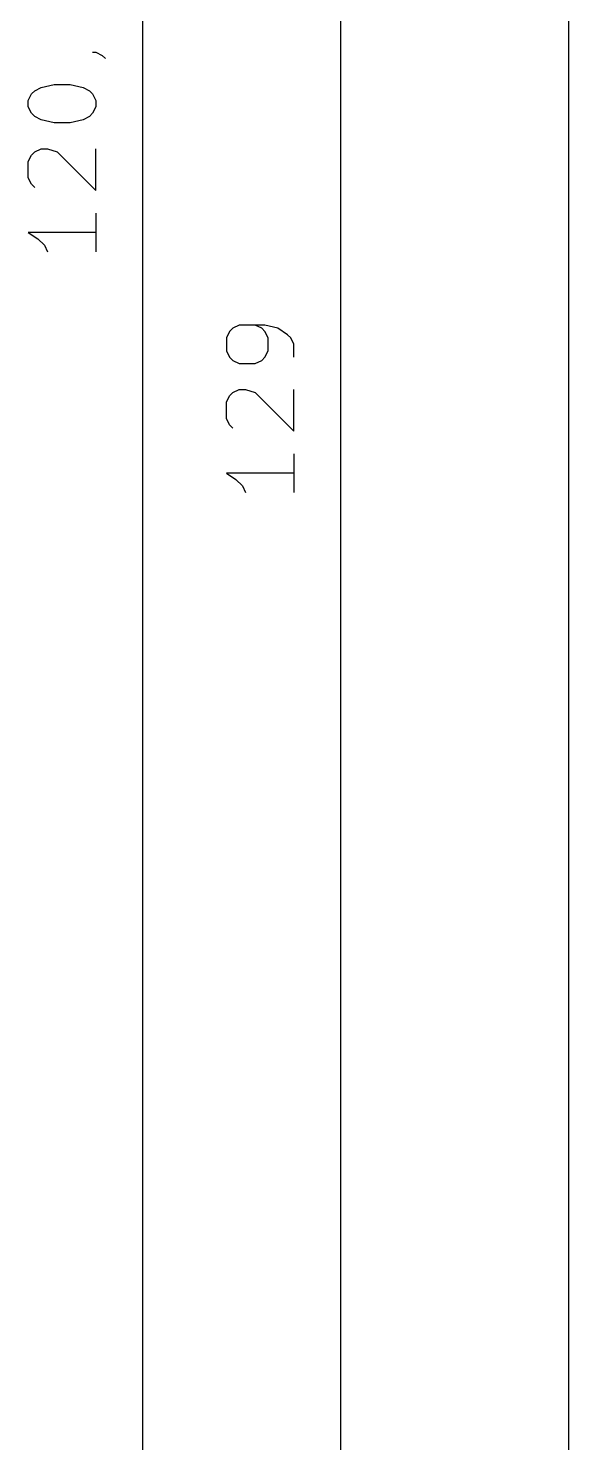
# Model space of a CAD drawing. Extents: x 24 to 504, y -400 to -22.
# Drawn here: x 166.67 to 174.67, y -234.6 to -213.67 of the extents above; entities that cross this region are included whole.
import ezdxf

# ---------------------------------------------------------------- set-up
doc = ezdxf.new("R2010")
doc.units = 0
doc.layers.add('BLACK', color=7, linetype='CONTINUOUS')

msp = doc.modelspace()

# ---------------------------------------------------------------- linework, layer by layer
at = {"layer": 'BLACK', "linetype": 'CONTINUOUS'}
for p, q in [((168.37, -275.25), (168.37, -154.8)), ((171.3, -283.8), (171.3, -154.8)), ((174.67, -328.25), (174.67, -154.8)), ((167.6272, -214.024999), (167.674819, -214.024999)), ((167.674819, -214.024999), (167.770057, -214.072618)), ((167.770057, -214.072618), (167.817676, -214.120237)), ((166.674819, -214.739285), (166.722438, -214.644047)), ((166.722438, -214.644047), (166.770057, -214.596428)), ((166.770057, -214.596428), (166.865295, -214.548809)), ((166.865295, -214.548809), (167.055771, -214.50119)), ((167.055771, -214.50119), (167.293866, -214.50119)), ((167.293866, -214.50119), (167.484342, -214.548809)), ((167.484342, -214.548809), (167.57958, -214.596428)), ((167.57958, -214.596428), (167.6272, -214.644047)), ((167.6272, -214.644047), (167.674819, -214.739285)), ((166.674819, -214.834523), (166.674819, -214.739285)), ((166.722438, -214.929761), (166.674819, -214.834523)), ((167.674819, -214.834523), (167.6272, -214.929761)), ((167.674819, -214.739285), (167.674819, -214.834523)), ((166.770057, -214.97738), (166.722438, -214.929761)), ((166.865295, -215.024999), (166.770057, -214.97738)), ((167.055771, -215.072618), (166.865295, -215.024999)), ((167.293866, -215.072618), (167.055771, -215.072618)), ((167.484342, -215.024999), (167.293866, -215.072618)), ((167.57958, -214.97738), (167.484342, -215.024999)), ((167.6272, -214.929761), (167.57958, -214.97738)), ((166.722438, -215.548809), (166.770057, -215.50119)), ((166.770057, -215.50119), (166.865295, -215.453571)), ((166.865295, -215.453571), (166.960533, -215.453571)), ((166.960533, -215.453571), (167.10339, -215.50119)), ((167.10339, -215.50119), (167.674819, -216.072618)), ((167.674819, -216.072618), (167.674819, -215.453571)), ((166.674819, -215.644047), (166.722438, -215.548809)), ((166.674819, -215.882142), (166.674819, -215.644047)), ((166.722438, -215.97738), (166.674819, -215.882142)), ((166.770057, -216.024999), (166.722438, -215.97738)), ((167.674819, -216.405952), (167.674819, -216.97738)), ((167.674819, -216.691666), (166.674819, -216.691666)), ((166.674819, -216.691666), (166.817676, -216.786904)), ((166.817676, -216.786904), (166.912914, -216.882142)), ((166.912914, -216.882142), (166.960533, -216.97738)), ((169.652438, -218.157142), (169.604819, -218.25238)), ((169.604819, -218.25238), (169.604819, -218.442856)), ((169.700057, -218.109523), (169.652438, -218.157142)), ((169.795295, -218.061904), (169.700057, -218.109523)), ((170.176247, -218.061904), (169.795295, -218.061904)), ((170.128628, -218.109523), (170.03339, -218.061904)), ((170.176247, -218.157142), (170.128628, -218.109523)), ((170.366723, -218.109523), (170.176247, -218.061904)), ((170.223866, -218.25238), (170.176247, -218.157142)), ((170.223866, -218.442856), (170.223866, -218.25238)), ((170.50958, -218.204761), (170.366723, -218.109523)), ((170.5572, -218.25238), (170.50958, -218.204761)), ((170.604819, -218.347618), (170.5572, -218.25238)), ((169.604819, -218.442856), (169.652438, -218.538094)), ((170.176247, -218.538094), (170.223866, -218.442856)), ((170.604819, -218.538094), (170.604819, -218.347618)), ((169.652438, -218.538094), (169.700057, -218.585713)), ((169.700057, -218.585713), (169.795295, -218.633332)), ((169.795295, -218.633332), (170.03339, -218.633332)), ((170.03339, -218.633332), (170.128628, -218.585713)), ((170.128628, -218.585713), (170.176247, -218.538094)), ((169.652438, -219.109523), (169.700057, -219.061904)), ((169.700057, -219.061904), (169.795295, -219.014285)), ((169.795295, -219.014285), (169.890533, -219.014285)), ((169.890533, -219.014285), (170.03339, -219.061904)), ((170.03339, -219.061904), (170.604819, -219.633332)), ((170.604819, -219.633332), (170.604819, -219.014285)), ((169.604819, -219.204761), (169.652438, -219.109523)), ((169.604819, -219.442856), (169.604819, -219.204761)), ((169.652438, -219.538094), (169.604819, -219.442856)), ((169.700057, -219.585713), (169.652438, -219.538094)), ((170.604819, -219.966666), (170.604819, -220.538094)), ((170.604819, -220.25238), (169.604819, -220.25238)), ((169.604819, -220.25238), (169.747676, -220.347618)), ((169.747676, -220.347618), (169.842914, -220.442856)), ((169.842914, -220.442856), (169.890533, -220.538094))]:
    msp.add_line(p, q, dxfattribs=at)

doc.saveas('drawing.dxf')
